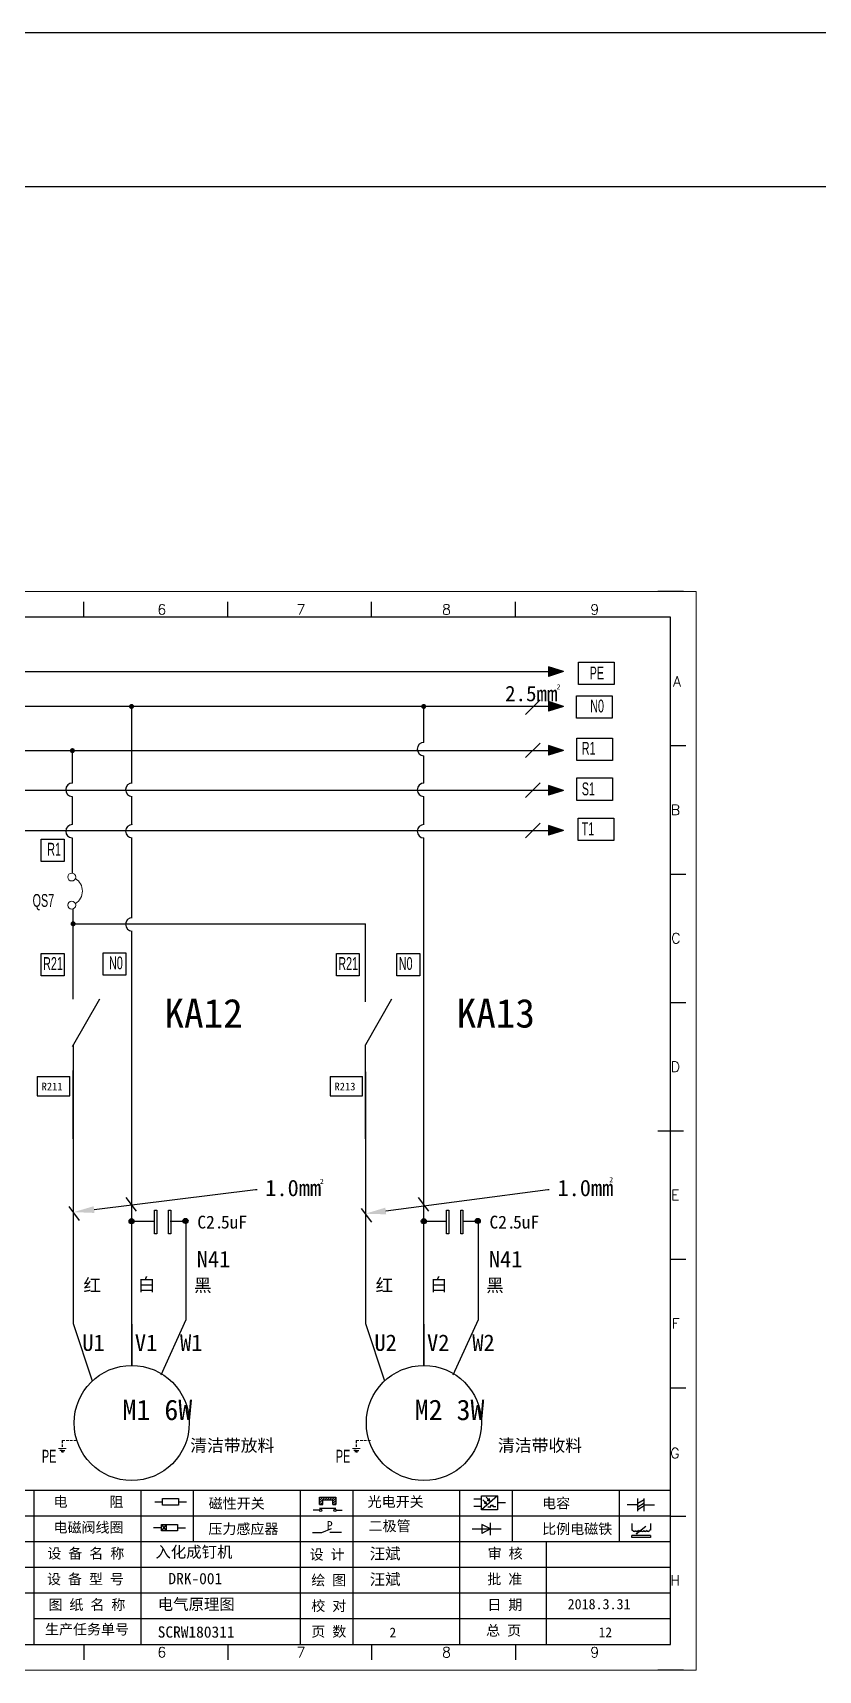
# Model space of a CAD drawing. Header units: millimetres. Extents: x 175 to 4940, y -2082 to 1907.
# Drawn here: x 1098.4 to 1251.4, y 660.5 to 979.3 of the extents above; entities that cross this region are included whole.
import ezdxf
from ezdxf import colors
from ezdxf.entities.mleader import LeaderData, LeaderLine
from ezdxf.enums import TextEntityAlignment as Align
from ezdxf.lldxf.tags import DXFTag
from ezdxf.math import Vec2, Vec3

# ---------------------------------------------------------------- set-up
doc = ezdxf.new("R2010")
doc.units = ezdxf.units.MM
doc.linetypes.add('DASHED', pattern=[0.75, 0.5, -0.25])
for name, color, linetype in [('AE_BOR', 1, 'Continuous'), ('MISC', 2, 'Continuous'), ('SYMS', 7, 'Continuous')]:
    doc.layers.add(name, color=color, linetype=linetype)
doc.layers.add('Dimension', color=3, linetype='Continuous', lineweight=13)
doc.styles.get("Standard").update_dxf_attribs({"font": ''})
doc.styles.add('WD', font='romans.shx', dxfattribs={"width": 0.8, "bigfont": 'gbcbig.shx'})
doc.styles.add('样式 0', font='')
doc.styles.add('样式 8', font='arial.ttf', dxfattribs={"width": 0.6, "height": 2.5})
doc.styles.add('汉字', font='')
doc.styles.get('Standard').set_extended_font_data('SimSun')
doc.styles.get('样式 0').set_extended_font_data('KaiTi_GB2312')
doc.styles.get('汉字').set_extended_font_data('新宋体')
tags = doc.linetypes.add('HIDDEN2', pattern=[4.7625, 3.175, -1.5875]).pattern_tags.tags
tags[6:7] = [DXFTag(74, 4), DXFTag(75, 0), DXFTag(340, '0'), DXFTag(46, 1.0), DXFTag(50, 0.0), DXFTag(44, 0.0), DXFTag(45, 0.0)]
tags[4:5] = [DXFTag(74, 4), DXFTag(75, 0), DXFTag(340, '0'), DXFTag(46, 1.0), DXFTag(50, 0.0), DXFTag(44, 0.0), DXFTag(45, 0.0)]

# ---------------------------------------------------------------- blocks, each defined once
blk = doc.blocks.new('磁性开关')
at = {"linetype": 'ByBlock'}
h = blk.add_hatch(dxfattribs=at)
h.set_pattern_fill('ANSI31', color=256, scale=0.1, style=0)
h.paths.add_polyline_path([(-1910.88, -776.69), (-1910.88, -775.29), (-1907.69, -775.29), (-1907.69, -776.69), (-1908.31, -776.69), (-1908.31, -775.79), (-1910.25, -775.79), (-1910.25, -776.69)])
for p, q in [((-1910.91, -777.81), (-1912.09, -777.81)), ((-1910.88, -776.69), (-1910.88, -775.29)), ((-1910.88, -775.29), (-1907.69, -775.29)), ((-1910.88, -776.69), (-1910.25, -776.69)), ((-1910.88, -777.39), (-1907.69, -777.39)), ((-1910.25, -776.69), (-1910.25, -775.79)), ((-1910.25, -775.79), (-1908.31, -775.79)), ((-1908.31, -776.69), (-1908.31, -775.79)), ((-1908.31, -776.69), (-1907.69, -776.69)), ((-1907.69, -775.29), (-1907.69, -776.69)), ((-1907.66, -777.81), (-1906.48, -777.81))]:
    blk.add_line(p, q, dxfattribs=at)
for centre in [(-1910.68, -777.81), (-1907.88, -777.81)]:
    blk.add_circle(centre, 0.225, dxfattribs=at)
blk = doc.blocks.new('光电开关')
at = {"linetype": 'ByBlock'}
h = blk.add_hatch(dxfattribs=at)
h.set_pattern_fill('ANSI31', color=256, scale=0.01, style=0)
h.set_pattern_definition([(45, (0.172267, 0), (-0.0224506403, 0.0224506403), [])])
h.paths.add_polyline_path([(-1882.44, -776.34), (-1882.5, -775.91), (-1882.68, -776.07)])
h.paths.add_polyline_path([(-1882.86, -776.23), (-1882.44, -776.34), (-1882.68, -776.07)])
h.paths.add_polyline_path([(-1883.05, -776.88), (-1883.11, -776.45), (-1883.29, -776.61)])
h.paths.add_polyline_path([(-1883.47, -776.77), (-1883.05, -776.88), (-1883.29, -776.61)])
for p, q in [((-1884.01, -775.96), (-1885.56, -775.96)), ((-1884.01, -777.39), (-1885.56, -777.39)), ((-1880.91, -775.3), (-1884.01, -778.05)), ((-1883.75, -776.09), (-1883.05, -776.88)), ((-1883.11, -776.45), (-1883.47, -776.77)), ((-1883.05, -776.88), (-1883.47, -776.77)), ((-1883.14, -775.55), (-1882.44, -776.34)), ((-1883.05, -776.88), (-1883.11, -776.45)), ((-1882.5, -775.91), (-1882.86, -776.23)), ((-1882.44, -776.34), (-1882.86, -776.23)), ((-1882.78, -777.47), (-1882.23, -777.47)), ((-1882.44, -776.34), (-1882.5, -775.91)), ((-1882.23, -777.47), (-1882.23, -777.14)), ((-1882.23, -777.14), (-1881.78, -777.14)), ((-1881.78, -777.47), (-1881.78, -777.14)), ((-1881.23, -777.47), (-1881.78, -777.47)), ((-1879.37, -776.67), (-1880.91, -776.67))]:
    blk.add_line(p, q, dxfattribs=at)
blk.add_lwpolyline([(-1884.01, -775.3), (-1880.91, -775.3), (-1880.91, -778.05), (-1884.01, -778.05)], close=True, dxfattribs=at)
blk = doc.blocks.new('电磁阀线圈')
at = {"linetype": 'ByBlock'}
for p, q in [((-1854.61, -796.54), (-1856.17, -796.54)), ((-1854.61, -795.92), (-1853.75, -797.16)), ((-1853.75, -795.92), (-1854.61, -797.16)), ((-1853.75, -795.92), (-1853.75, -797.16)), ((-1851.53, -796.54), (-1849.97, -796.54))]:
    blk.add_line(p, q, dxfattribs=at)
blk.add_lwpolyline([(-1854.61, -795.92), (-1851.53, -795.92), (-1851.53, -797.16), (-1854.61, -797.16)], close=True, dxfattribs=at)
blk = doc.blocks.new('压力感应器')
at = {"linetype": 'ByBlock'}
for p, q in [((-1817.44, -777.73), (-1815.59, -777.73)), ((-1815.59, -777.73), (-1813.71, -776.93)), ((-1811.78, -777.73), (-1814.05, -777.73))]:
    blk.add_line(p, q, dxfattribs=at)
at = {"linetype": 'ByBlock', "insert": (-1814.65, -775.48), "char_height": 1.68, "width": 1.2242, "attachment_point": 1}
blk.add_mtext('{\\fNSimSun|b0|i0|c134|p49;P}', dxfattribs=at)
blk = doc.blocks.new('二极管')
at = {"linetype": 'ByBlock'}
for p, q in [((-1787.52, -776.77), (-1781.92, -776.77)), ((-1783.97, -776.77), (-1785.69, -775.9)), ((-1785.69, -775.9), (-1785.69, -777.65)), ((-1783.97, -776.77), (-1785.69, -777.65)), ((-1783.97, -777.99), (-1783.97, -775.56))]:
    blk.add_line(p, q, dxfattribs=at)
blk = doc.blocks.new('电容')
at = {"linetype": 'ByBlock'}
for p, q in [((-1756.08, -782.99), (-1756.08, -780.56)), ((-1754.86, -780.79), (-1756.08, -781.55)), ((-1754.86, -782.99), (-1754.86, -780.56)), ((-1756.08, -781.77), (-1758.13, -781.77)), ((-1754.86, -781.44), (-1756.08, -782.2)), ((-1754.86, -781.99), (-1756.08, -782.75)), ((-1754.86, -781.77), (-1752.81, -781.77))]:
    blk.add_line(p, q, dxfattribs=at)
blk = doc.blocks.new('比例电磁阀')
at = {"linetype": 'ByBlock'}
for p, q in [((-1757.26, -775.38), (-1757.26, -776.71)), ((-1757.26, -776.71), (-1757.05, -776.71)), ((-1753.6, -777.73), (-1757.25, -777.73)), ((-1757.25, -778.13), (-1757.25, -777.73)), ((-1754.5, -775.98), (-1756.35, -777.44)), ((-1756.35, -777.44), (-1756.25, -777.25)), ((-1756.35, -777.44), (-1756.15, -777.38)), ((-1756.15, -777.38), (-1756.25, -777.25)), ((-1753.58, -776.71), (-1753.8, -776.71)), ((-1753.6, -777.73), (-1753.6, -778.13)), ((-1753.58, -775.38), (-1753.58, -776.71)), ((-1753.6, -778.13), (-1757.25, -778.13))]:
    blk.add_line(p, q, dxfattribs=at)
for centre in [(-1756.78, -776.71), (-1756.24, -776.71), (-1755.7, -776.71), (-1755.15, -776.71), (-1754.61, -776.71), (-1754.07, -776.71)]:
    blk.add_arc(centre, 0.271, 180, 0, dxfattribs=at)
blk = doc.blocks.new('电阻')
at = {"linetype": 'ByBlock'}
for p, q in [((-3.09, 0), (-1.57, 0)), ((1.57, 0), (3.09, 0))]:
    blk.add_line(p, q, dxfattribs=at)
blk.add_lwpolyline([(-1.57, 0.63), (1.57, 0.63), (1.57, -0.63), (-1.57, -0.63)], close=True, dxfattribs=at)
blk = doc.blocks.new('WDDOT')
blk.add_hatch(color=256).paths.add_polyline_path([(0.5, 0, 1), (-0.5, 0, 1)])
blk.add_circle((0, 0), 0.5)

msp = doc.modelspace()

# ---------------------------------------------------------------- hatches: boundary and pattern name
h = msp.add_hatch(color=256)
edge = h.paths.add_edge_path()
edge.add_arc((1117.657, 848.176), 0.491, 0, 360)
h = msp.add_hatch(color=256)
edge = h.paths.add_edge_path()
edge.add_arc((1174.544, 848.176), 0.491, 0, 360)
for points in [[(1201.771, 848.204), (1198.853, 849.139), (1198.853, 847.268)], [(1201.771, 839.638), (1198.853, 840.573), (1198.853, 838.703)], [(1201.771, 831.842), (1198.853, 832.777), (1198.853, 830.906)], [(1201.771, 824.045), (1198.853, 824.981), (1198.853, 823.11)]]:
    msp.add_hatch(color=256).paths.add_polyline_path(points)
h = msp.add_hatch(color=256)
edge = h.paths.add_edge_path()
edge.add_arc((1106.149, 839.581), 0.491, 0, 360)
h = msp.add_hatch(color=256)
edge = h.paths.add_edge_path()
edge.add_arc((1106.286, 805.869), 0.491, 0, 360)
h = msp.add_hatch(color=256)
edge = h.paths.add_edge_path()
edge.add_arc((1117.676, 747.964), 0.491, 0, 360)
h = msp.add_hatch(color=256)
edge = h.paths.add_edge_path()
edge.add_arc((1128.171, 748.026), 0.491, 0, 360)
h = msp.add_hatch(color=256)
edge = h.paths.add_edge_path()
edge.add_arc((1174.564, 747.964), 0.491, 0, 360)
h = msp.add_hatch(color=256)
edge = h.paths.add_edge_path()
edge.add_arc((1185.059, 748.026), 0.491, 0, 360)
at = {"layer": 'MISC'}
msp.add_hatch(color=256, dxfattribs=at).paths.add_polyline_path([(1201.771, 854.968), (1198.853, 855.904), (1198.853, 854.033)])

# ---------------------------------------------------------------- linework, layer by layer
for p, q in [((1476.012, 979.337), (686.012, 979.337)), ((1506.012, 949.337), (656.012, 949.337)), ((1222.611, 865.55), (935.611, 865.55)), ((1222.611, 665.55), (1222.611, 865.55)), ((1117.695, 833.261), (1117.695, 848.204)), ((1174.583, 841.192), (1174.583, 848.204)), ((1201.771, 848.204), (1198.853, 849.139)), ((1198.853, 849.139), (1198.853, 847.268)), ((1201.771, 848.204), (1198.853, 847.268)), ((960.536, 839.638), (1198.853, 839.638)), ((1174.583, 833.266), (1174.583, 838.585)), ((1201.771, 839.638), (1198.853, 840.573)), ((1198.853, 840.573), (1198.853, 838.703)), ((1201.771, 839.638), (1198.853, 838.703)), ((1201.771, 831.842), (1198.853, 832.777)), ((1198.853, 832.777), (1198.853, 830.906)), ((960.536, 831.876), (1198.853, 831.876)), ((1117.695, 825.194), (1117.695, 830.664)), ((1174.583, 825.199), (1174.583, 830.659)), ((1201.771, 831.842), (1198.853, 830.906)), ((960.536, 824.041), (1198.853, 824.041)), ((1117.695, 807.044), (1117.695, 822.597)), ((1174.583, 719.894), (1174.583, 822.592)), ((1201.771, 824.045), (1198.853, 824.981)), ((1198.853, 824.981), (1198.853, 823.11)), ((1201.771, 824.045), (1198.853, 823.11)), ((1106.32, 791.172), (1106.32, 808.785)), ((1106.32, 805.833), (1163.207, 805.833)), ((1117.695, 719.894), (1117.695, 804.446)), ((1163.207, 790.694), (1163.207, 805.833)), ((1111.409, 791.185), (1106.11, 781.937)), ((1168.297, 791.185), (1163.207, 782.303)), ((1106.32, 782.303), (1106.32, 728.053)), ((1163.207, 763.984), (1163.207, 782.303)), ((1106.32, 763.984), (1106.32, 777.303)), ((1163.207, 777.019), (1163.207, 728.053)), ((1117.695, 727.94), (1117.695, 719.805)), ((1174.583, 727.94), (1174.583, 719.805)), ((1117.695, 719.805), (1117.695, 719.805)), ((1174.583, 719.805), (1174.583, 719.805)), ((940.641, 665.55), (1220.141, 665.55)), ((1061.408, 665.55), (1121.358, 665.55)), ((1121.358, 665.55), (1190.144, 665.55))]:
    msp.add_line(p, q)
at = {"color": 0}
msp.add_line((1198.853, 848.204), (960.536, 848.204), dxfattribs=at)
at = {"lineweight": -3, "ltscale": 0.5}
for p, q in [((1106.11, 839.638), (1106.11, 833.265)), ((1106.11, 830.659), (1106.11, 825.199)), ((1106.11, 822.593), (1106.11, 815.739)), ((1117.767, 747.979), (1122.126, 747.979)), ((1125.211, 747.979), (1128.229, 747.979)), ((1128.229, 748.1), (1128.229, 728.741)), ((1174.654, 747.979), (1179.014, 747.979)), ((1182.099, 747.979), (1185.117, 747.979)), ((1185.117, 748.1), (1185.117, 728.741)), ((1106.322, 728.079), (1110.02, 716.915)), ((1128.229, 728.741), (1123.352, 717.988)), ((1163.21, 728.079), (1166.908, 716.915)), ((1185.117, 728.741), (1180.24, 717.988))]:
    msp.add_line(p, q, dxfattribs=at)
at = {"color": 1, "lineweight": -3}
for p, q in [((1100.085, 822.363), (1104.539, 822.363)), ((1100.085, 818.01), (1100.085, 822.363)), ((1104.539, 818.01), (1100.085, 818.01)), ((1112.122, 800.234), (1116.576, 800.234)), ((1112.122, 795.881), (1112.122, 800.234)), ((1100.085, 800.105), (1104.539, 800.105)), ((1100.085, 795.752), (1100.085, 800.105)), ((1157.557, 800.105), (1162.011, 800.105)), ((1157.557, 795.752), (1157.557, 800.105)), ((1169.338, 800.105), (1173.792, 800.105)), ((1169.338, 795.752), (1169.338, 800.105)), ((1104.539, 795.752), (1100.085, 795.752)), ((1116.576, 795.881), (1112.122, 795.881)), ((1162.011, 795.752), (1157.557, 795.752)), ((1173.792, 795.752), (1169.338, 795.752))]:
    msp.add_line(p, q, dxfattribs=at)
at = {"color": 1}
for p, q in [((1104.539, 822.363), (1104.539, 818.01)), ((1116.576, 800.234), (1116.576, 795.881)), ((1104.539, 800.105), (1104.539, 795.752)), ((1162.011, 800.105), (1162.011, 795.752)), ((1173.792, 800.105), (1173.792, 795.752)), ((1099.304, 776.145), (1105.617, 776.145)), ((1156.326, 776.145), (1162.64, 776.145))]:
    msp.add_line(p, q, dxfattribs=at)
at = {"color": 1, "ltscale": 2}
for p, q in [((1099.304, 776.145), (1099.304, 772.398)), ((1105.617, 772.398), (1105.617, 776.145)), ((1156.326, 776.145), (1156.326, 772.398)), ((1162.64, 772.398), (1162.64, 776.145)), ((1099.304, 772.398), (1105.617, 772.398)), ((1156.326, 772.398), (1162.64, 772.398))]:
    msp.add_line(p, q, dxfattribs=at)
at = {"color": 6, "linetype": 'HIDDEN2', "lineweight": -3, "ltscale": 0.5}
for p, q in [((1116.565, 752.577), (1118.581, 749.893)), ((1173.453, 752.577), (1175.468, 749.893)), ((1105.479, 750.809), (1107.494, 748.125)), ((1162.379, 750.47), (1164.394, 747.786))]:
    msp.add_line(p, q, dxfattribs=at)
at = {"color": 2, "linetype": 'DASHED'}
for p, q in [((1104.18, 705.273), (1104.18, 703.72)), ((1161.411, 705.273), (1161.411, 703.72))]:
    msp.add_line(p, q, dxfattribs=at)
at = {"color": 2, "linetype": 'DASHED', "lineweight": 0}
for p, q in [((1104.18, 705.273), (1106.937, 705.273)), ((1161.411, 705.273), (1164.168, 705.273))]:
    msp.add_line(p, q, dxfattribs=at)
at = {"color": 2, "lineweight": 0}
for p, q in [((1104.18, 703.72), (1103.454, 703.72)), ((1104.191, 703.713), (1104.916, 703.713)), ((1161.411, 703.72), (1160.685, 703.72)), ((1161.422, 703.713), (1162.148, 703.713))]:
    msp.add_line(p, q, dxfattribs=at)
at = {"color": 2}
for p, q in [((1104.18, 703.345), (1103.696, 703.345)), ((1104.18, 703.047), (1103.933, 703.047)), ((1104.18, 703.345), (1104.663, 703.345)), ((1104.18, 703.047), (1104.426, 703.047)), ((1161.411, 703.345), (1160.927, 703.345)), ((1161.411, 703.047), (1161.164, 703.047)), ((1161.411, 703.345), (1161.894, 703.345)), ((1161.411, 703.047), (1161.657, 703.047))]:
    msp.add_line(p, q, dxfattribs=at)
at = {"linetype": 'ByBlock'}
for p, q in [((1222.611, 695.55), (935.611, 695.55)), ((1222.611, 690.55), (935.611, 690.55)), ((1222.611, 685.55), (935.611, 685.55)), ((1222.611, 680.55), (935.611, 680.55)), ((1222.611, 675.55), (935.611, 675.55)), ((1222.611, 670.55), (1098.635, 670.55))]:
    msp.add_line(p, q, dxfattribs=at)
at = {"color": 0, "lineweight": -2}
for p, q in [((1098.635, 695.55), (1098.635, 665.634)), ((1119.445, 695.55), (1119.445, 685.55)), ((1129.683, 695.55), (1129.683, 685.55)), ((1150.493, 695.55), (1150.493, 685.55)), ((1160.731, 695.55), (1160.731, 685.55)), ((1181.542, 695.55), (1181.542, 685.55)), ((1191.779, 695.55), (1191.779, 685.55)), ((1212.59, 695.55), (1212.59, 685.55)), ((1119.445, 685.55), (1119.445, 665.634)), ((1150.493, 685.55), (1150.493, 665.55)), ((1160.731, 685.55), (1160.731, 665.55)), ((1181.542, 685.55), (1181.542, 665.55)), ((1198.394, 685.55), (1198.394, 665.55))]:
    msp.add_line(p, q, dxfattribs=at)
at = {"color": 0, "ltscale": 2}
for p, q in [((1222.611, 665.55), (1222.611, 686.996)), ((1190.144, 665.55), (1220.141, 665.55)), ((1190.144, 665.55), (1222.611, 665.55))]:
    msp.add_line(p, q, dxfattribs=at)
at = {"color": 1, "lineweight": -3}
for points in [[(1204.658, 856.783), (1211.599, 856.783), (1211.599, 852.431), (1204.658, 852.431)], [(1204.317, 850.24), (1211.258, 850.24), (1211.258, 845.887), (1204.317, 845.887)], [(1204.377, 842.016), (1211.318, 842.016), (1211.318, 837.663), (1204.377, 837.663)], [(1204.377, 834.254), (1211.318, 834.254), (1211.318, 829.901), (1204.377, 829.901)], [(1204.632, 826.419), (1211.573, 826.419), (1211.573, 822.067), (1204.632, 822.067)]]:
    msp.add_lwpolyline(points, close=True, dxfattribs=at)
at = {"lineweight": -3, "ltscale": 0.5}
for points in [[(1122.121, 750.111), (1122.556, 750.111), (1122.556, 745.481), (1122.121, 745.481)], [(1124.868, 750.111), (1125.303, 750.111), (1125.303, 745.481), (1124.868, 745.481)], [(1179.009, 750.111), (1179.443, 750.111), (1179.443, 745.481), (1179.009, 745.481)], [(1181.756, 750.111), (1182.19, 750.111), (1182.19, 745.481), (1181.756, 745.481)]]:
    msp.add_lwpolyline(points, close=True, dxfattribs=at)
at = {"lineweight": 0}
for centre in [(1106.026, 814.973), (1106.026, 809.497)]:
    msp.add_circle(centre, 0.77, dxfattribs=at)
for centre, radius in [((1117.676, 747.964), 0.491), ((1128.171, 748.026), 0.491), ((1174.564, 747.964), 0.491), ((1185.059, 748.026), 0.491), ((1117.695, 708.688), 11.206), ((1174.583, 708.688), 11.206)]:
    msp.add_circle(centre, radius)
at = {"lineweight": -3}
for centre, end in [((1174.591, 839.888), 269.63474), ((1106.148, 831.962), 268.31136), ((1117.81, 831.962), 268.31136), ((1174.591, 831.962), 269.63474), ((1106.148, 823.896), 268.31136), ((1117.81, 823.896), 268.31136), ((1174.591, 823.896), 269.63474), ((1117.81, 805.745), 268.31136)]:
    msp.add_arc(centre, 1.304, 89.97329, end, dxfattribs=at)
at = {"lineweight": 0}
msp.add_arc((1105.261, 812.235), 2.843, 301.18201, 58.81799, dxfattribs=at)
at = {"layer": 'AE_BOR', "color": 1, "lineweight": 15}
for p, q in [((930.608, 870.55), (1227.608, 870.55)), ((1227.608, 870.55), (1227.608, 660.55)), ((1227.608, 660.55), (930.608, 660.55))]:
    msp.add_line(p, q, dxfattribs=at)
at = {"layer": 'AE_BOR', "lineweight": 30}
for p, q in [((1225.141, 870.55), (1220.141, 870.55)), ((1225.141, 660.55), (1220.141, 660.55))]:
    msp.add_line(p, q, dxfattribs=at)
at = {"layer": 'AE_BOR'}
for p, q in [((1108.391, 865.55), (1108.391, 868.55)), ((1136.391, 865.55), (1136.391, 868.55)), ((1164.391, 865.55), (1164.391, 868.55)), ((1192.391, 865.55), (1192.391, 868.55)), ((1222.611, 840.55), (1225.611, 840.55)), ((1222.611, 815.55), (1225.611, 815.55)), ((1222.611, 790.55), (1225.611, 790.55)), ((1222.611, 740.55), (1225.611, 740.55)), ((1222.611, 715.55), (1225.611, 715.55)), ((1222.611, 690.55), (1225.611, 690.55)), ((1108.391, 665.55), (1108.391, 662.55)), ((1136.391, 665.55), (1136.391, 662.55)), ((1164.391, 665.55), (1164.391, 662.55)), ((1192.391, 665.55), (1192.391, 662.55))]:
    msp.add_line(p, q, dxfattribs=at)
at = {"layer": 'AE_BOR', "color": 2, "lineweight": 30}
msp.add_line((1220.111, 765.55), (1225.111, 765.55), dxfattribs=at)
at = {"layer": 'Dimension', "lineweight": 0}
for p, q in [((1194.391, 846.632), (1197.22, 849.461)), ((1194.391, 838.224), (1197.22, 841.052)), ((1194.391, 830.462), (1197.22, 833.29)), ((1194.391, 822.627), (1197.22, 825.456))]:
    msp.add_line(p, q, dxfattribs=at)
at = {"layer": 'MISC'}
for p, q in [((960.536, 854.968), (1198.853, 854.968)), ((1201.771, 854.968), (1198.853, 855.904)), ((1198.853, 855.904), (1198.853, 854.033)), ((1201.771, 854.968), (1198.853, 854.033))]:
    msp.add_line(p, q, dxfattribs=at)

# ---------------------------------------------------------------- block references
msp.add_blockref('电阻', (1125.264, 693.326))
at = {"linetype": 'ByBlock'}
for name, p in [('磁性开关', (3065.137, 1469.509)), ('光电开关', (3069.833, 1469.818)), ('电容', (2972.3, 1474.531)), ('电磁阀线圈', (2978.133, 1484.847)), ('压力感应器', (2970.332, 1465.065)), ('二极管', (2971.52, 1464.823)), ('比例电磁阀', (2972.3, 1464.531))]:
    msp.add_blockref(name, p, dxfattribs=at)
at = {"layer": 'SYMS', "lineweight": -3, "xscale": 0.6240000000001601, "yscale": 0.6240000000001601, "zscale": 0.6240000000001601}
for p in [(1106.149, 839.581), (1117.676, 747.964), (1128.171, 748.026), (1174.564, 747.964), (1185.059, 748.026)]:
    msp.add_blockref('WDDOT', p, dxfattribs=at)
at = {"layer": 'SYMS', "color": 0, "lineweight": -3, "xscale": 0.6240000000001601, "yscale": 0.6240000000001601, "zscale": 0.6240000000001601}
for p in [(1117.676, 747.964), (1128.171, 748.026), (1174.564, 747.964), (1185.059, 748.026)]:
    msp.add_blockref('WDDOT', p, dxfattribs=at)

# ---------------------------------------------------------------- texts
at = {"color": 0, "lineweight": -2}
for s, width, insert, char_height, attachment_point in [('2.5mm', 10.88784, (1200.593, 852.196), 3, 3), ('2', 1.08532, (1200.405, 852.49), 1, 1), ('2', 1.08532, (1154.325, 756.217), 1, 1), ('2', 1.08532, (1210.655, 756.553), 1, 1)]:
    msp.add_mtext_dynamic_manual_height_columns(s, width=width, gutter_width=23.532, heights=[0], dxfattribs=dict(at, insert=insert, char_height=char_height, attachment_point=attachment_point))
at = {"char_height": 2.5, "width": 4.96666, "attachment_point": 1, "style": '样式 8'}
for s, insert in [('N0', (1206.965, 849.515)), ('R1', (1205.323, 841.291)), ('S1', (1205.329, 833.384)), ('T1', (1205.299, 825.611)), ('R1', (1101.251, 821.638)), ('R21', (1100.445, 799.38)), ('N0', (1113.287, 799.509)), ('R21', (1157.917, 799.38)), ('N0', (1169.697, 799.38))]:
    msp.add_mtext(s, dxfattribs=dict(at, insert=insert))
at = {"attachment_point": 1}
for s, insert, char_height, width in [('KA12', (1124.073, 791.262), 5.6, 22.04493), ('KA13', (1180.961, 791.262), 5.6, 22.04493), ('{\\fFangSong|b0|i0|c134|p49;C2.}', (1130.469, 749.041), 2.496, 8.0157), ('{\\fFangSong|b0|i0|c134|p49;5uF}', (1135.067, 749.041), 2.496, 8.0157), ('{\\fFangSong|b0|i0|c134|p49;C2.}', (1187.356, 749.041), 2.496, 8.0157), ('{\\fFangSong|b0|i0|c134|p49;5uF}', (1191.954, 749.041), 2.496, 8.0157), ('N41', (1130.349, 742.193), 3.2, 8.02692), ('N41', (1187.236, 742.193), 3.2, 8.02692), ('{\\fFangSong|b0|i0|c134|p49;红}', (1108.296, 736.736), 2.496, 8.0157), ('{\\fFangSong|b0|i0|c134|p49;白}', (1118.909, 736.894), 2.496, 8.0157), ('{\\fFangSong|b0|i0|c134|p49;黑}', (1129.839, 736.736), 2.496, 8.0157), ('{\\fFangSong|b0|i0|c134|p49;红}', (1165.183, 736.736), 2.496, 8.0157), ('{\\fFangSong|b0|i0|c134|p49;白}', (1175.797, 736.894), 2.496, 8.0157), ('{\\fFangSong|b0|i0|c134|p49;黑}', (1186.727, 736.736), 2.496, 8.0157), ('U1', (1108.075, 725.92), 3.2, 6.261), ('V1', (1118.312, 725.92), 3.2, 6.261), ('W1', (1127.116, 725.92), 3.2, 6.261), ('U2', (1164.963, 725.92), 3.2, 6.261), ('V2', (1175.199, 725.92), 3.2, 6.261), ('W2', (1184.004, 725.92), 3.2, 6.261), ('{\\fFangSong|b0|i0|c134|p49;M1 6W}', (1115.903, 713.238), 3.9936, 13.63877), ('{\\fFangSong|b0|i0|c134|p49;M2 3W}', (1172.79, 713.238), 3.9936, 13.63877), ('入化成钉机', (1122.306, 684.68), 2.2, 24.33474), ('汪斌', (1164.041, 684.348), 2.2, 15.31746), ('DRK-001', (1124.842, 679.496), 2.2, 25.88003), ('汪斌', (1164.041, 679.348), 2.2, 15.31746), ('{\\fKaiTi_GB2312|b0|i0|c134|p49;电气原理图}', (1122.755, 674.497), 2.2, 25.88003), ('{\\fKaiTi_GB2312|b0|i0|c134|p49;2018.3.31}', (1202.566, 674.426), 2, 60.2542), ('{\\fKaiTi_GB2312|b0|i0|c134|p49;SCRW180311}', (1122.755, 669.097), 2.2, 25.68687), ('{\\fKaiTi_GB2312|b0|i0|c134|p49;2}', (1167.875, 668.852), 1.92, 10.15907), ('{\\fKaiTi_GB2312|b0|i0|c134|p49;12}', (1208.604, 668.904), 1.92, 11.84593)]:
    msp.add_mtext(s, dxfattribs=dict(at, insert=insert, char_height=char_height, width=width))
at = {"lineweight": -3, "ltscale": 0.5, "char_height": 2.4, "attachment_point": 1}
for s, insert in [('清洁带放料', (1129.093, 705.521)), ('清洁带收料', (1189.012, 705.521))]:
    msp.add_mtext_dynamic_manual_height_columns(s, width=52.16097, gutter_width=20, heights=[15.15], dxfattribs=dict(at, insert=insert))
at = {"char_height": 2, "attachment_point": 1, "style": '汉字'}
for s, insert in [('{\\fKaiTi_GB2312|b0|i0|c134|p49;电      阻}', (1102.469, 694.357)), ('{\\fKaiTi_GB2312|b0|i0|c134|p49;磁性开关}', (1132.68, 694.021)), ('{\\fKaiTi_GB2312|b0|i0|c134|p49;光电开关}', (1163.631, 694.358)), ('{\\fKaiTi_GB2312|b0|i0|c134|p49;电容}', (1197.606, 694.071)), ('{\\fKaiTi_GB2312|b0|i0|c134|p49;电磁阀线圈}', (1102.469, 689.357)), ('{\\fKaiTi_GB2312|b0|i0|c134|p49;压力感应器}', (1132.627, 689.08)), ('{\\fKaiTi_GB2312|b0|i0|c134|p49;二极管}', (1163.812, 689.642)), ('{\\fKaiTi_GB2312|b0|i0|c134|p49;比例电磁铁}', (1197.606, 689.071)), ('{\\fKaiTi_GB2312|b0|i0|c134|p0;设 备 名 称}', (1101.262, 684.305)), ('{\\fKaiTi_GB2312|b0|i0|c134|p0;设 计}', (1152.329, 684.089)), ('{\\fKaiTi_GB2312|b0|i0|c134|p0;审 核}', (1186.997, 684.299)), ('{\\fKaiTi_GB2312|b0|i0|c134|p0;设 备 型 号}', (1101.188, 679.305)), ('{\\fKaiTi_GB2312|b0|i0|c134|p0;绘 图}', (1152.658, 679.089)), ('{\\fKaiTi_GB2312|b0|i0|c134|p0;批 准}', (1186.927, 679.299)), ('{\\fKaiTi_GB2312|b0|i0|c134|p0;图 纸 名 称}', (1101.472, 674.305)), ('{\\fKaiTi_GB2312|b0|i0|c134|p0;校 对}', (1152.658, 674.089)), ('{\\fKaiTi_GB2312|b0|i0|c134|p0;日 期}', (1186.927, 674.299)), ('{\\fKaiTi_GB2312|b0|i0|c134|p0;生产任务单号}', (1100.81, 669.522)), ('{\\fKaiTi_GB2312|b0|i0|c134|p0;总 页}', (1186.698, 669.299)), ('{\\fKaiTi_GB2312|b0|i0|c134|p0;页 数}', (1152.658, 669.089))]:
    msp.add_mtext(s, dxfattribs=dict(at, insert=insert))
at = {"lineweight": 0, "style": '样式 8', "width": 0.6}
msp.add_attdef('QS7', text='', height=2.5, dxfattribs=at).set_placement((1102.593, 809.164), align=Align.RIGHT)
at = {"layer": 'AE_BOR', "style": 'WD'}
for s, p in [('6', (1123.548, 866.05)), ('7', (1150.646, 866.05)), ('8', (1178.976, 866.05)), ('9', (1207.84, 866.05)), ('6', (1123.548, 663.05)), ('7', (1150.646, 663.05)), ('8', (1178.976, 663.05)), ('9', (1207.84, 663.05))]:
    msp.add_text(s, height=2, dxfattribs=at).set_placement(p, align=Align.CENTER)
for s, p in [('A', (1224.635, 853.05)), ('B', (1224.445, 828.05)), ('C', (1224.54, 803.05)), ('D', (1224.445, 778.05)), ('E', (1224.35, 753.05)), ('F', (1224.35, 728.05)), ('F', (1224.35, 728.05)), ('G', (1224.35, 702.831)), ('H', (1224.445, 678.05))]:
    msp.add_text(s, height=2, dxfattribs=at).set_placement(p, align=Align.MIDDLE_RIGHT)
at = {"layer": 'MISC', "char_height": 2.5, "width": 4.96666, "attachment_point": 1, "style": '样式 8'}
for insert in [(1205.628, 855.937), (1098.996, 703.467), (1156.227, 703.467)]:
    msp.add_mtext('\\pi1.2228;PE', dxfattribs=dict(at, insert=insert))
at = {"layer": 'MISC', "color": 0, "char_height": 1.5, "width": 5.01683, "attachment_point": 1, "style": '样式 0'}
for s, insert in [('R211', (1100.155, 774.942)), ('R213', (1157.177, 774.942))]:
    msp.add_mtext(s, dxfattribs=dict(at, insert=insert))

# ---------------------------------------------------------------- leaders
at = {"linetype": 'HIDDEN2', "lineweight": -3, "ltscale": 0.5}
ml = msp.add_multileader_mtext('Standard', dxfattribs=at)
ml.set_content('1.0mm', color=256)
ml.set_leader_properties()
ml.build(insert=Vec2(0, 0))
ml.multileader.update_dxf_attribs({"text_right_attachment_type": 6, "dogleg_length": 0.36})
ctx = ml.context
ctx.base_point, ctx.char_height, ctx.landing_gap_size, ctx.plane_origin = Vec3(1142.089, 754.124), 3.2, 1.6, Vec3(1117.728, 751.216)
ctx.right_attachment = 6
notes = []
notes.append((ctx, [(0, (1, 1, 0), (1141.801, 754.124), (1, 0), 0.288, [(0, [(1106.4, 749.741)], 0, [])])]))
ctx.mtext.insert, ctx.mtext.flow_direction = Vec3(1143.689, 756.044), 5
ml = msp.add_multileader_mtext('Standard', dxfattribs=at)
ml.set_content('1.0mm', color=256)
ml.set_leader_properties()
ml.build(insert=Vec2(0, 0))
ml.multileader.update_dxf_attribs({"text_right_attachment_type": 6, "dogleg_length": 0.36})
ctx = ml.context
ctx.base_point, ctx.char_height, ctx.landing_gap_size, ctx.plane_origin = Vec3(1198.977, 754.124), 3.2, 1.6, Vec3(1174.616, 751.216)
ctx.right_attachment = 6
notes.append((ctx, [(0, (1, 1, 0), (1198.689, 754.124), (1, 0), 0.288, [(0, [(1163.196, 749.432)], 0, [])])]))
ctx.mtext.insert, ctx.mtext.flow_direction = Vec3(1200.577, 756.044), 5
for ctx, leaders in notes:
    for number, flags, end, landing, length, lines in leaders:
        leader = LeaderData()
        leader.index, (leader.has_last_leader_line, leader.has_dogleg_vector, leader.attachment_direction) = number, flags
        leader.last_leader_point, leader.dogleg_vector, leader.dogleg_length = Vec3(end), Vec3(landing), length
        for number, points, colour, breaks in lines:
            line = LeaderLine()
            line.index, line.vertices, line.color, line.breaks = number, Vec3.list(points), colors.encode_raw_color(colour), breaks
            leader.lines.append(line)
        ctx.leaders.append(leader)

doc.saveas('drawing.dxf')
